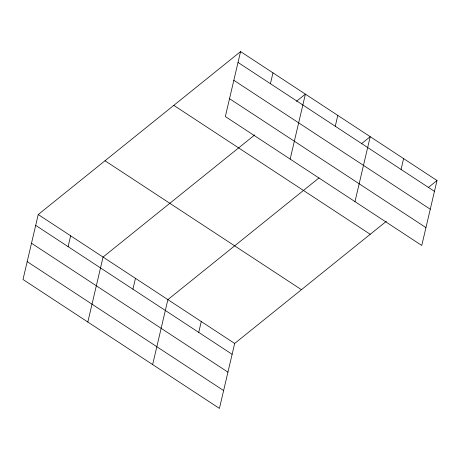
<?xml version="1.0" encoding="UTF-8"?>
<svg xmlns="http://www.w3.org/2000/svg" width="460" height="460" viewBox="0 0 460 460"><rect width="100%" height="100%" fill="white"/><g stroke="black" fill="none" stroke-linecap="round" stroke-linejoin="round"><path stroke-width="0.69" d="M240.568 51.589L225.331 116.541L421.762 245.467L437 180.515L240.568 51.589L38.237 214.532L23 279.484L219.431 408.411L234.669 343.459L386.365 221.289M68.103 246.652L70.644 235.808M87.826 322.034L103.057 257.077L254.754 134.912M132.923 289.196L135.47 278.352M152.645 364.579L167.883 299.621L319.022 177.905M198.731 332.384L201.273 321.54M270.434 83.709L272.976 72.858M290.156 159.091L305.388 94.133L296.487 101.303M335.259 126.253L337.801 115.408M354.976 201.635L370.214 136.677L361.313 143.848M401.062 169.441L403.604 158.596M428.651 187.237L437 180.515M238.021 62.433L434.459 191.36M233.835 80.293L430.267 209.214M229.517 98.687L425.954 227.614M173.799 105.357L370.231 234.284M105.006 160.758L301.438 289.685M38.237 214.532L234.669 343.459M35.69 225.377L232.122 354.303M31.504 243.236L227.936 372.157M27.186 261.631L223.623 390.557"/></g></svg>
